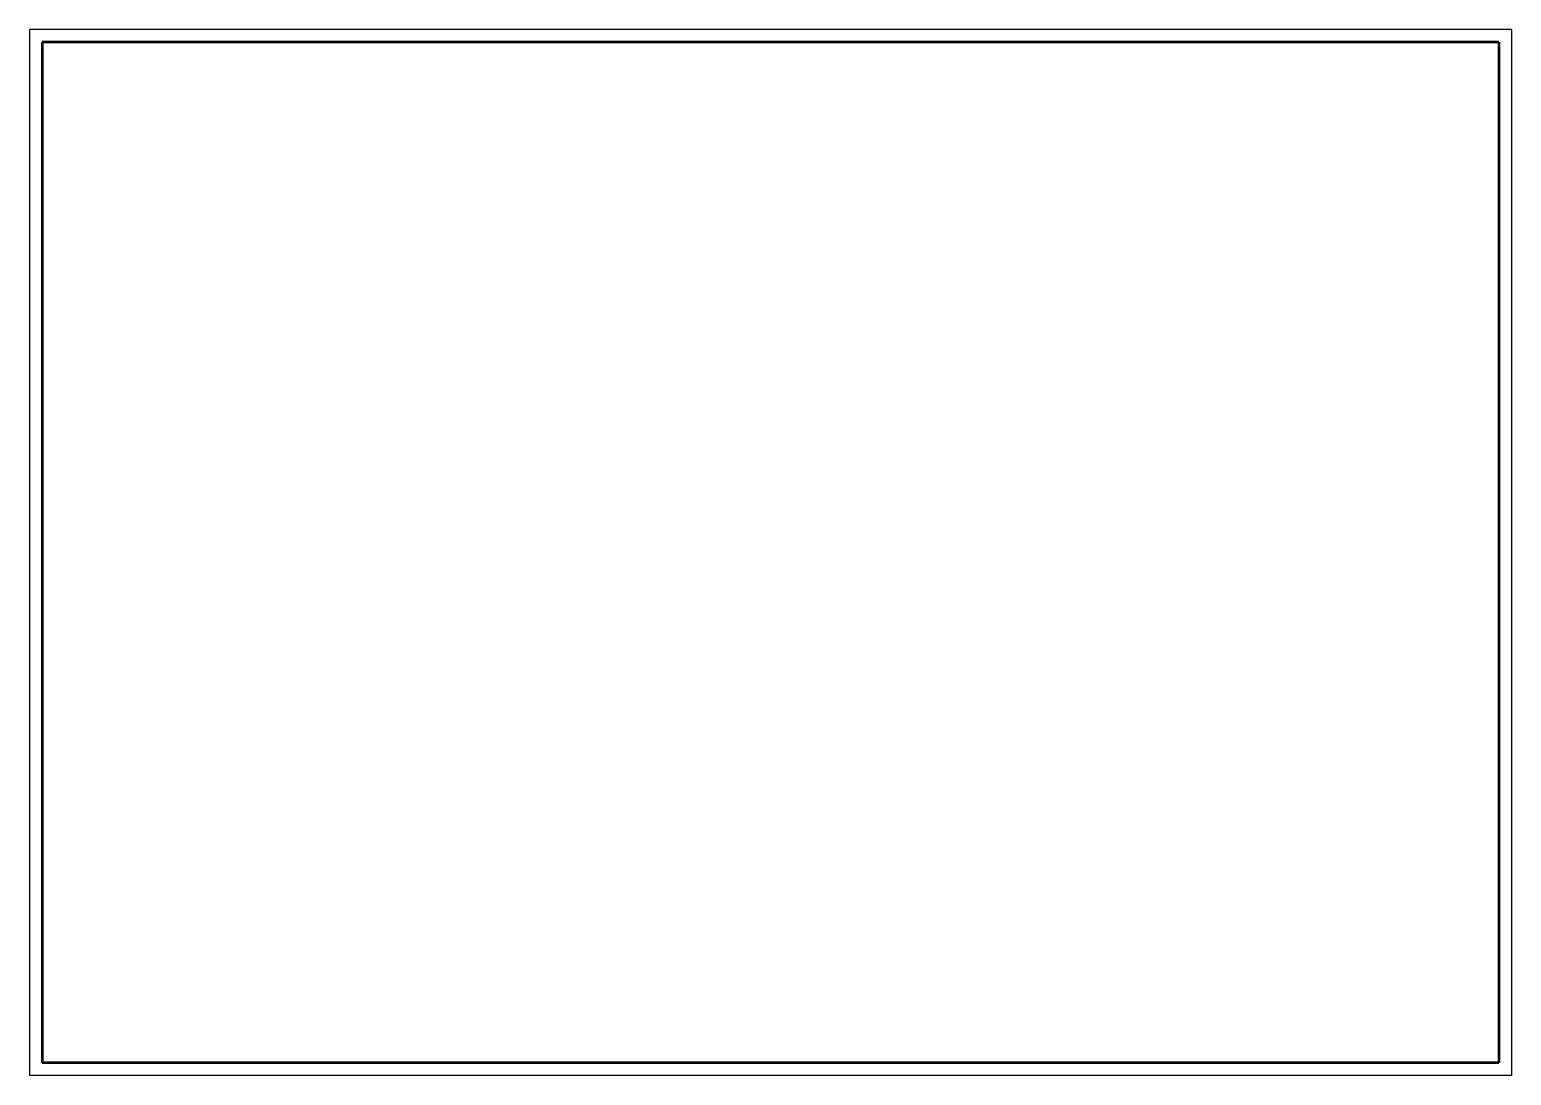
# Model space of a CAD drawing. Header units: inches. Extents: x 0 to 1190, y 0 to 840.
import ezdxf

# ---------------------------------------------------------------- set-up
doc = ezdxf.new("R2010")
doc.units = ezdxf.units.IN
doc.header["$MEASUREMENT"] = 0
doc.layers.add('SILNA', color=7, linetype='Continuous', lineweight=50)
doc.layers.add('SLABA', color=4, linetype='Continuous', lineweight=25)

msp = doc.modelspace()

# ---------------------------------------------------------------- linework, layer by layer
at = {"layer": 'SILNA'}
for p, q in [((10, 830), (10, 10)), ((1180, 830), (10, 830)), ((1180, 830), (1180, 10)), ((1180, 10), (10, 10))]:
    msp.add_line(p, q, dxfattribs=at)
at = {"layer": 'SLABA'}
for p, q in [((0, 840), (0, 0)), ((1190, 840), (0, 840)), ((1190, 840), (1190, 0)), ((1190, 0), (0, 0))]:
    msp.add_line(p, q, dxfattribs=at)

doc.saveas('drawing.dxf')
